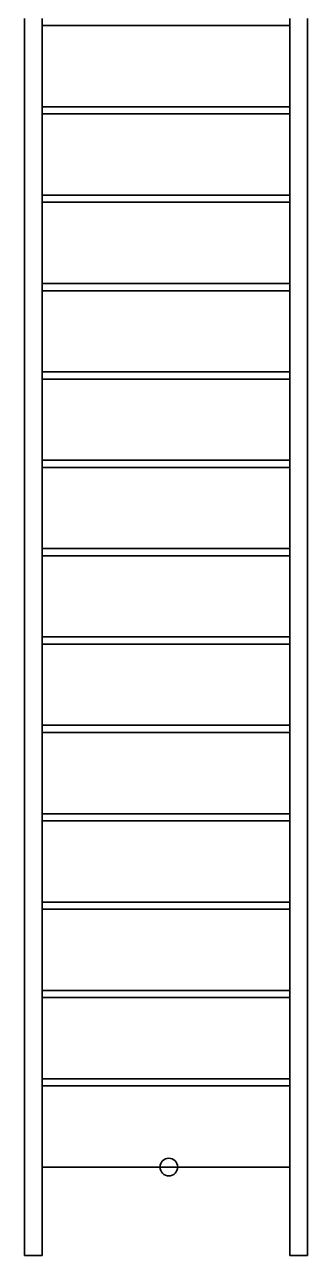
# Model space of a CAD drawing. Header units: millimetres. Extents: x 751.5 to 765.3, y 507.5 to 518.
# Drawn here: x 754.633 to 755.433, y 507.516 to 510.999 of the extents above; entities that cross this region are included whole.
import ezdxf

# ---------------------------------------------------------------- set-up
doc = ezdxf.new("R2010")
doc.units = ezdxf.units.MM
doc.layers.add('A-FLOR-LEVL', color=7, linetype='Continuous', lineweight=35)

msp = doc.modelspace()

# ---------------------------------------------------------------- linework, layer by layer
at = {"layer": 'A-FLOR-LEVL'}
for p, q in [((754.6333362547041, 507.5158209206992), (754.6333362547041, 511.0158209206891)), ((754.683336254704, 507.5158209206992), (754.6833362547042, 511.0158209206891)), ((755.3833362547041, 507.5158209206992), (755.3833362547041, 511.0158209206891)), ((755.433336254704, 507.5158209206992), (755.4333362547042, 511.0158209206891)), ((754.6833362547042, 510.9958209206921), (755.3833362547041, 510.995820920692)), ((755.3833362547042, 510.7658209206892), (754.6833362547043, 510.7658209206893)), ((755.3833362547042, 510.7458178746358), (754.6833362547043, 510.7458178746358)), ((755.3833362547042, 510.5158178746328), (754.6833362547042, 510.5158178746329)), ((755.3833362547042, 510.4958148285795), (754.6833362547042, 510.4958148285795)), ((755.3833362547042, 510.2658148285765), (754.6833362547042, 510.2658148285765)), ((755.3833362547041, 510.245811782523), (754.6833362547042, 510.245811782523)), ((755.3833362547041, 510.01581178252), (754.6833362547042, 510.0158117825201)), ((755.3833362547041, 509.9958087364666), (754.6833362547042, 509.9958087364666)), ((755.3833362547041, 509.7658087364637), (754.6833362547042, 509.7658087364637)), ((755.3833362547042, 509.7458056904103), (754.6833362547043, 509.7458056904103)), ((755.3833362547042, 509.5158056904073), (754.6833362547043, 509.5158056904073)), ((755.3833362547042, 509.4958026443539), (754.6833362547043, 509.4958026443539)), ((755.3833362547042, 509.2658026443509), (754.6833362547043, 509.265802644351)), ((755.3833362547042, 509.2457995982975), (754.6833362547042, 509.2457995982975)), ((755.3833362547042, 509.0157995982945), (754.6833362547042, 509.0157995982946)), ((755.3833362547042, 508.9957965522411), (754.6833362547042, 508.9957965522411)), ((755.3833362547042, 508.7657965522382), (754.6833362547042, 508.7657965522382)), ((755.3833362547041, 508.7457935061848), (754.6833362547042, 508.7457935061848)), ((755.3833362547041, 508.5157935061818), (754.6833362547042, 508.5157935061818)), ((755.3833362547041, 508.4957904601284), (754.6833362547042, 508.4957904601284)), ((755.3833362547041, 508.2657904601254), (754.6833362547042, 508.2657904601255)), ((755.3833362547041, 508.245787414072), (754.6833362547042, 508.245787414072)), ((755.3833362547041, 508.245787414072), (754.6833362547042, 508.245787414072)), ((755.3833362547041, 508.0157874140691), (754.6833362547042, 508.0157874140691)), ((755.3833362547041, 507.995820920692), (754.6833362547042, 507.995820920692)), ((755.3833362547041, 507.765820920689), (754.6833362547042, 507.7658209206891)), ((754.683336254704, 507.5158209206993), (754.6333362547041, 507.5158209206993)), ((755.433336254704, 507.5158209206992), (755.3833362547041, 507.5158209206993))]:
    msp.add_line(p, q, dxfattribs=at)
msp.add_circle((755.0413811067754, 507.7658209206891), 0.025, dxfattribs=at)

doc.saveas('drawing.dxf')
